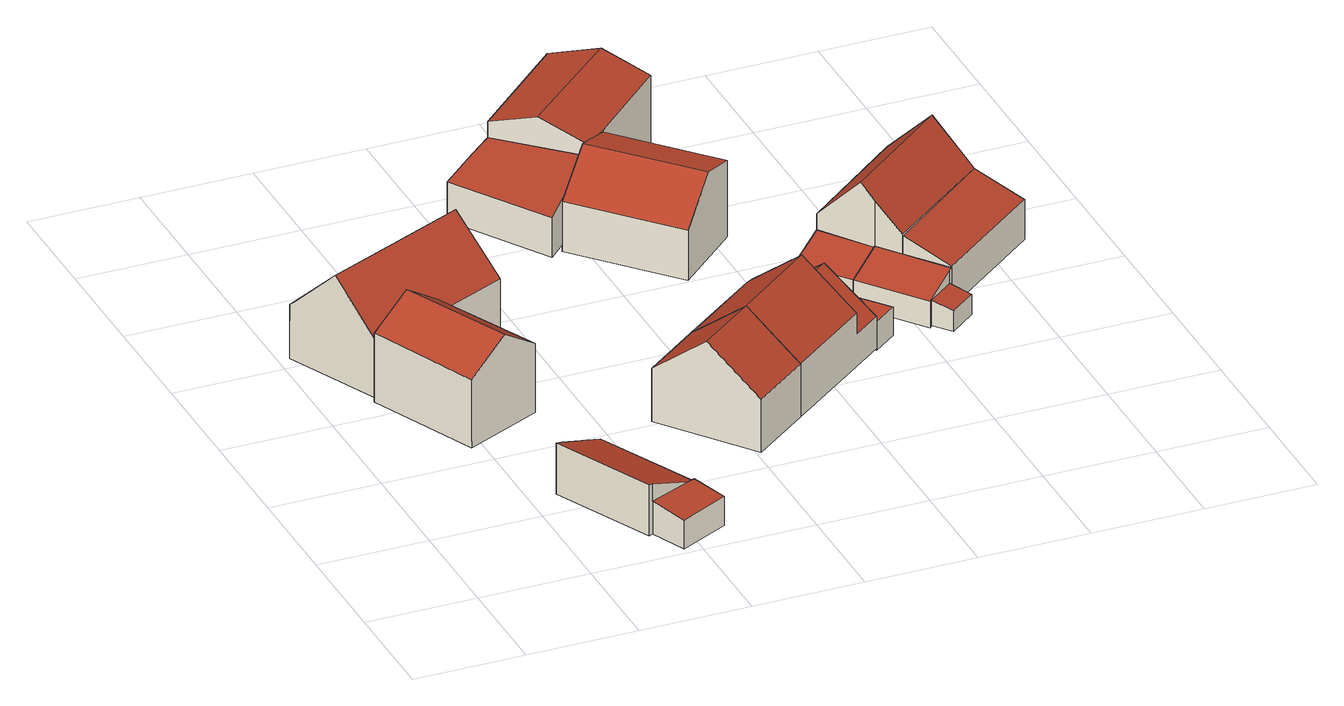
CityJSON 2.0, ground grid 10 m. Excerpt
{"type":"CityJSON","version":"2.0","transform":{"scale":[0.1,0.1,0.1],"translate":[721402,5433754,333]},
"CityObjects":{
"building1":{"type":"Building","attributes":{"Gemeindeschluessel":"09375181","HoeheDach":"343.490","HoeheGrund":"333.710","Methode":"2000","NiedrigsteTraufeDesGebaeudes":"338.800","Geometrietyp2DReferenz":"3000","measuredHeight":9.78,"function":"31001_1000","roofType":"3100","storeysAboveGround":2},"address":[{"Country":"Germany","Locality":"Pettendorf","ThoroughfareName":"Naabstraße 28"}],"geometry":[{"type":"Solid","lod":"2","boundaries":[[[[0,1,2,3,4]],[[5,6,7,8,9]],[[10,11,2,1]],[[12,13,3,2]],[[14,9,8,15,16]],[[17,18,19,20]],[[0,21,5,9,14,22,23,24,25,17,20,10,1]],[[22,26,27,23]],[[28,29,13,7,6]],[[23,27,30,24]],[[8,12,2,11,31,15]],[[29,4,3,13]],[[24,30,32,25]],[[8,7,13,12]],[[15,31,19,18,32,30,27,26,16]],[[25,32,18,17]],[[10,20,19,31,11]],[[21,28,6,5]],[[21,0,4,29,28]],[[14,16,26,22]]]],"semantics":{"surfaces":[{"type":"WallSurface","Flaeche":"69.371","Z_MAX":"6.466","Z_MAX_ASL":"340.176","Z_MIN":"0.000","Z_MIN_ASL":"333.710"},{"type":"WallSurface","Flaeche":"3.790","Z_MAX":"6.829","Z_MAX_ASL":"340.539","Z_MIN":"0.000","Z_MIN_ASL":"333.710"},{"type":"WallSurface","Flaeche":"38.105","Z_MAX":"5.135","Z_MAX_ASL":"338.845","Z_MIN":"0.000","Z_MIN_ASL":"333.710"},{"type":"WallSurface","Flaeche":"10.058","Z_MAX":"8.970","Z_MAX_ASL":"342.680","Z_MIN":"5.090","Z_MIN_ASL":"338.800"},{"type":"WallSurface","Flaeche":"72.808","Z_MAX":"9.780","Z_MAX_ASL":"343.490","Z_MIN":"0.000","Z_MIN_ASL":"333.710"},{"type":"WallSurface","Flaeche":"2.086","Z_MAX":"8.642","Z_MAX_ASL":"342.352","Z_MIN":"0.000","Z_MIN_ASL":"333.710"},{"type":"GroundSurface","Flaeche":"222.227","Z_MAX":"0.000","Z_MAX_ASL":"333.710","Z_MIN":"0.000","Z_MIN_ASL":"333.710"},{"type":"WallSurface","Flaeche":"24.447","Z_MAX":"5.133","Z_MAX_ASL":"338.843","Z_MIN":"0.000","Z_MIN_ASL":"333.710"},{"type":"RoofSurface","Dachneigung":"56.507","Dachorientierung":"245.517","Flaeche":"49.581","Z_MAX":"8.970","Z_MAX_ASL":"342.680","Z_MIN":"6.413","Z_MIN_ASL":"340.123"},{"type":"WallSurface","Flaeche":"16.587","Z_MAX":"5.134","Z_MAX_ASL":"338.844","Z_MIN":"0.000","Z_MIN_ASL":"333.710"},{"type":"RoofSurface","Dachneigung":"46.341","Dachorientierung":"155.892","Flaeche":"97.952","Z_MAX":"9.780","Z_MAX_ASL":"343.490","Z_MIN":"5.090","Z_MIN_ASL":"338.800"},{"type":"RoofSurface","Dachneigung":"56.505","Dachorientierung":"65.514","Flaeche":"49.339","Z_MAX":"8.970","Z_MAX_ASL":"342.680","Z_MIN":"6.409","Z_MIN_ASL":"340.119"},{"type":"WallSurface","Flaeche":"20.912","Z_MAX":"5.138","Z_MAX_ASL":"338.848","Z_MIN":"0.000","Z_MIN_ASL":"333.710"},{"type":"WallSurface","Flaeche":"9.084","Z_MAX":"8.970","Z_MAX_ASL":"342.680","Z_MIN":"5.090","Z_MIN_ASL":"338.800"},{"type":"RoofSurface","Dachneigung":"46.339","Dachorientierung":"335.894","Flaeche":"95.205","Z_MAX":"9.780","Z_MAX_ASL":"343.490","Z_MIN":"5.133","Z_MIN_ASL":"338.843"},{"type":"WallSurface","Flaeche":"25.353","Z_MAX":"8.642","Z_MAX_ASL":"342.352","Z_MIN":"0.000","Z_MIN_ASL":"333.710"},{"type":"WallSurface","Flaeche":"47.464","Z_MAX":"9.780","Z_MAX_ASL":"343.490","Z_MIN":"0.000","Z_MIN_ASL":"333.710"},{"type":"WallSurface","Flaeche":"69.447","Z_MAX":"6.451","Z_MAX_ASL":"340.161","Z_MIN":"0.000","Z_MIN_ASL":"333.710"},{"type":"WallSurface","Flaeche":"58.931","Z_MAX":"8.970","Z_MAX_ASL":"342.680","Z_MIN":"0.000","Z_MIN_ASL":"333.710"},{"type":"WallSurface","Flaeche":"9.748","Z_MAX":"5.138","Z_MAX_ASL":"338.848","Z_MIN":"0.000","Z_MIN_ASL":"333.710"}],"values":[[0,1,2,3,4,5,6,7,8,9,10,11,12,13,14,15,16,17,18,19]]}}]},
"building2":{"type":"Building","attributes":{"Gemeindeschluessel":"09375181","HoeheDach":"338.132","HoeheGrund":"333.330","Methode":"2000","NiedrigsteTraufeDesGebaeudes":"335.959","Geometrietyp2DReferenz":"3000","measuredHeight":4.8,"function":"31001_2000","roofType":"2100"},"geometry":[{"type":"Solid","lod":"2","boundaries":[[[[33,34,35,36]],[[37,38,39,40]],[[41,42,43,44,45]],[[44,46,45]],[[47,46,34,33]],[[41,48,49,42]],[[47,48,41,45,46]],[[42,49,40,39,50,43]],[[34,46,44,50,39,38,35]],[[36,35,38,37]],[[44,43,50]],[[48,47,33,36,37,40,49]]]],"semantics":{"surfaces":[{"type":"WallSurface","Flaeche":"48.666","Z_MAX":"4.802","Z_MAX_ASL":"338.132","Z_MIN":"0.000","Z_MIN_ASL":"333.330"},{"type":"WallSurface","Flaeche":"17.221","Z_MAX":"4.575","Z_MAX_ASL":"337.905","Z_MIN":"0.000","Z_MIN_ASL":"333.330"},{"type":"RoofSurface","Dachneigung":"81.973","Dachorientierung":"155.830","Flaeche":"17.199","Z_MAX":"3.120","Z_MAX_ASL":"336.450","Z_MIN":"2.629","Z_MIN_ASL":"335.959"},{"type":"WallSurface","Flaeche":"3.222","Z_MAX":"4.654","Z_MAX_ASL":"337.984","Z_MIN":"3.120","Z_MIN_ASL":"336.450"},{"type":"WallSurface","Flaeche":"1.910","Z_MAX":"4.802","Z_MAX_ASL":"338.132","Z_MIN":"0.000","Z_MIN_ASL":"333.330"},{"type":"WallSurface","Flaeche":"13.071","Z_MAX":"2.641","Z_MAX_ASL":"335.971","Z_MIN":"0.000","Z_MIN_ASL":"333.330"},{"type":"WallSurface","Flaeche":"10.068","Z_MAX":"4.655","Z_MAX_ASL":"337.985","Z_MIN":"0.000","Z_MIN_ASL":"333.330"},{"type":"WallSurface","Flaeche":"38.889","Z_MAX":"3.120","Z_MAX_ASL":"336.450","Z_MIN":"0.000","Z_MIN_ASL":"333.330"},{"type":"RoofSurface","Dachneigung":"69.930","Dachorientierung":"65.125","Flaeche":"57.001","Z_MAX":"4.802","Z_MAX_ASL":"338.132","Z_MIN":"2.849","Z_MIN_ASL":"336.179"},{"type":"WallSurface","Flaeche":"2.817","Z_MAX":"4.795","Z_MAX_ASL":"338.125","Z_MIN":"0.000","Z_MIN_ASL":"333.330"},{"type":"WallSurface","Flaeche":"0.100","Z_MAX":"3.120","Z_MAX_ASL":"336.450","Z_MIN":"2.849","Z_MIN_ASL":"336.179"},{"type":"GroundSurface","Flaeche":"70.571","Z_MAX":"0.000","Z_MAX_ASL":"333.330","Z_MIN":"0.000","Z_MIN_ASL":"333.330"}],"values":[[0,1,2,3,4,5,6,7,8,9,10,11]]}}]},
"building3":{"type":"Building","attributes":{"Gemeindeschluessel":"09375181","HoeheDach":"342.541","HoeheGrund":"333.540","Methode":"1000","NiedrigsteTraufeDesGebaeudes":"338.519","Geometrietyp2DReferenz":"3000","measuredHeight":9,"function":"31001_2000","roofType":"3100"},"geometry":[{"type":"Solid","lod":"2","boundaries":[[[[51,52,53,54]],[[55,56,57,58]],[[58,57,53,52]],[[59,56,55,60]],[[54,59,60,51]],[[54,53,57,56,59]],[[60,55,58,52,51]]]],"semantics":{"surfaces":[{"type":"WallSurface","Flaeche":"32.997","Z_MAX":"4.984","Z_MAX_ASL":"338.524","Z_MIN":"0.000","Z_MIN_ASL":"333.540"},{"type":"RoofSurface","Dachneigung":"51.919","Dachorientierung":"142.389","Flaeche":"42.798","Z_MAX":"9.001","Z_MAX_ASL":"342.541","Z_MIN":"4.979","Z_MIN_ASL":"338.519"},{"type":"RoofSurface","Dachneigung":"51.919","Dachorientierung":"322.393","Flaeche":"43.022","Z_MAX":"9.001","Z_MAX_ASL":"342.541","Z_MIN":"4.984","Z_MIN_ASL":"338.524"},{"type":"WallSurface","Flaeche":"32.713","Z_MAX":"4.994","Z_MAX_ASL":"338.534","Z_MIN":"0.000","Z_MIN_ASL":"333.540"},{"type":"GroundSurface","Flaeche":"67.552","Z_MAX":"0.000","Z_MAX_ASL":"333.540","Z_MIN":"0.000","Z_MIN_ASL":"333.540"},{"type":"WallSurface","Flaeche":"71.630","Z_MAX":"9.001","Z_MAX_ASL":"342.541","Z_MIN":"0.000","Z_MIN_ASL":"333.540"},{"type":"WallSurface","Flaeche":"71.731","Z_MAX":"9.001","Z_MAX_ASL":"342.541","Z_MIN":"0.000","Z_MIN_ASL":"333.540"}],"values":[[0,1,2,3,4,5,6]]}}]},
"building4":{"type":"Building","attributes":{"Gemeindeschluessel":"09375181","HoeheDach":"339.807","HoeheGrund":"334.080","Methode":"1000","NiedrigsteTraufeDesGebaeudes":"337.841","Geometrietyp2DReferenz":"3000","measuredHeight":5.73,"function":"31001_2000","roofType":"2100","storeysAboveGround":1},"geometry":[{"type":"Solid","lod":"2","boundaries":[[[[61,62,63,64]],[[65,64,63,66]],[[61,67,68,62]],[[67,69,70,68]],[[61,64,65,71,69,67]],[[63,62,68,70,72,66]],[[65,66,72,71]],[[69,71,72,70]]]],"semantics":{"surfaces":[{"type":"WallSurface","Flaeche":"8.546","Z_MAX":"4.341","Z_MAX_ASL":"338.421","Z_MIN":"0.000","Z_MIN_ASL":"334.080"},{"type":"WallSurface","Flaeche":"39.008","Z_MAX":"3.761","Z_MAX_ASL":"337.841","Z_MIN":"0.000","Z_MIN_ASL":"334.080"},{"type":"WallSurface","Flaeche":"25.297","Z_MAX":"5.727","Z_MAX_ASL":"339.807","Z_MIN":"0.000","Z_MIN_ASL":"334.080"},{"type":"WallSurface","Flaeche":"49.045","Z_MAX":"5.727","Z_MAX_ASL":"339.807","Z_MIN":"0.000","Z_MIN_ASL":"334.080"},{"type":"GroundSurface","Flaeche":"60.234","Z_MAX":"0.000","Z_MAX_ASL":"334.080","Z_MIN":"0.000","Z_MIN_ASL":"334.080"},{"type":"RoofSurface","Dachneigung":"74.339","Dachorientierung":"237.116","Flaeche":"62.556","Z_MAX":"5.727","Z_MAX_ASL":"339.807","Z_MIN":"3.761","Z_MIN_ASL":"337.841"},{"type":"WallSurface","Flaeche":"14.853","Z_MAX":"4.740","Z_MAX_ASL":"338.820","Z_MIN":"0.000","Z_MIN_ASL":"334.080"},{"type":"WallSurface","Flaeche":"10.059","Z_MAX":"5.301","Z_MAX_ASL":"339.381","Z_MIN":"0.000","Z_MIN_ASL":"334.080"}],"values":[[0,1,2,3,4,5,6,7]]}}]},
"building5":{"type":"Building","attributes":{"Gemeindeschluessel":"09375181","HoeheDach":"342.540","HoeheGrund":"333.510","Methode":"2000","NiedrigsteTraufeDesGebaeudes":"336.460","Geometrietyp2DReferenz":"3000","measuredHeight":9.03,"function":"31001_2000","roofType":"3100"},"geometry":[{"type":"Solid","lod":"2","boundaries":[[[[73,74,75,76,77]],[[78,79,80,76]],[[81,82,56,59,83,84]],[[54,59,56,57,53]],[[81,84,79,78]],[[54,53,74,73]],[[84,83,85,86,80,79]],[[87,57,56,82]],[[57,87,75,74,53]],[[78,76,75,87,82,81]],[[77,76,80,86]],[[59,54,73,77,86,85,83]]]],"semantics":{"surfaces":[{"type":"WallSurface","Flaeche":"2.528","Z_MAX":"5.396","Z_MAX_ASL":"338.906","Z_MIN":"0.000","Z_MIN_ASL":"333.510"},{"type":"RoofSurface","Dachneigung":"52.764","Dachorientierung":"322.280","Flaeche":"18.868","Z_MAX":"6.670","Z_MAX_ASL":"340.180","Z_MIN":"2.950","Z_MIN_ASL":"336.460"},{"type":"WallSurface","Flaeche":"56.732","Z_MAX":"5.009","Z_MAX_ASL":"338.519","Z_MIN":"0.000","Z_MIN_ASL":"333.510"},{"type":"WallSurface","Flaeche":"71.865","Z_MAX":"9.030","Z_MAX_ASL":"342.540","Z_MIN":"0.000","Z_MIN_ASL":"333.510"},{"type":"RoofSurface","Dachneigung":"52.768","Dachorientierung":"142.271","Flaeche":"19.532","Z_MAX":"6.670","Z_MAX_ASL":"340.180","Z_MIN":"2.988","Z_MIN_ASL":"336.498"},{"type":"WallSurface","Flaeche":"46.876","Z_MAX":"5.014","Z_MAX_ASL":"338.524","Z_MIN":"0.000","Z_MIN_ASL":"333.510"},{"type":"WallSurface","Flaeche":"46.894","Z_MAX":"6.670","Z_MAX_ASL":"340.180","Z_MIN":"0.000","Z_MIN_ASL":"333.510"},{"type":"RoofSurface","Dachneigung":"51.834","Dachorientierung":"142.272","Flaeche":"60.980","Z_MAX":"9.030","Z_MAX_ASL":"342.540","Z_MIN":"5.009","Z_MIN_ASL":"338.519"},{"type":"RoofSurface","Dachneigung":"51.835","Dachorientierung":"322.272","Flaeche":"60.985","Z_MAX":"9.030","Z_MAX_ASL":"342.540","Z_MIN":"5.003","Z_MIN_ASL":"338.513"},{"type":"WallSurface","Flaeche":"22.323","Z_MAX":"9.030","Z_MAX_ASL":"342.540","Z_MIN":"2.950","Z_MIN_ASL":"336.460"},{"type":"WallSurface","Flaeche":"8.892","Z_MAX":"2.964","Z_MAX_ASL":"336.474","Z_MIN":"0.000","Z_MIN_ASL":"333.510"},{"type":"GroundSurface","Flaeche":"126.465","Z_MAX":"0.000","Z_MAX_ASL":"333.510","Z_MIN":"0.000","Z_MIN_ASL":"333.510"}],"values":[[0,1,2,3,4,5,6,7,8,9,10,11]]}}]},
"building6":{"type":"Building","attributes":{"Gemeindeschluessel":"09375181","HoeheDach":"341.480","HoeheGrund":"333.537","Methode":"2000","NiedrigsteTraufeDesGebaeudes":"338.200","Geometrietyp2DReferenz":"3000","measuredHeight":7.94,"function":"31001_1000","roofType":"3100"},"address":[{"Country":"Germany","Locality":"Pettendorf","ThoroughfareName":"Naabstraße 26"}],"geometry":[{"type":"Solid","lod":"2","boundaries":[[[[88,89,90,91,92]],[[93,94,95,91,90]],[[88,92,96,97,98]],[[96,95,94,97]],[[92,91,95,96]],[[98,99,89,88]],[[99,93,90,89]],[[97,94,93,99,98]]]],"semantics":{"surfaces":[{"type":"WallSurface","Flaeche":"33.159","Z_MAX":"7.943","Z_MAX_ASL":"341.480","Z_MIN":"0.000","Z_MIN_ASL":"333.537"},{"type":"RoofSurface","Dachneigung":"77.388","Dachorientierung":"47.318","Flaeche":"41.475","Z_MAX":"7.943","Z_MAX_ASL":"341.480","Z_MIN":"7.133","Z_MIN_ASL":"340.670"},{"type":"GroundSurface","Flaeche":"86.053","Z_MAX":"0.000","Z_MAX_ASL":"333.537","Z_MIN":"0.000","Z_MIN_ASL":"333.537"},{"type":"WallSurface","Flaeche":"78.938","Z_MAX":"7.135","Z_MAX_ASL":"340.672","Z_MIN":"0.000","Z_MIN_ASL":"333.537"},{"type":"WallSurface","Flaeche":"19.690","Z_MAX":"7.726","Z_MAX_ASL":"341.263","Z_MIN":"0.000","Z_MIN_ASL":"333.537"},{"type":"WallSurface","Flaeche":"52.291","Z_MAX":"4.663","Z_MAX_ASL":"338.200","Z_MIN":"0.000","Z_MIN_ASL":"333.537"},{"type":"RoofSurface","Dachneigung":"51.039","Dachorientierung":"227.323","Flaeche":"58.614","Z_MAX":"7.943","Z_MAX_ASL":"341.480","Z_MIN":"4.663","Z_MIN_ASL":"338.200"},{"type":"WallSurface","Flaeche":"52.861","Z_MAX":"7.943","Z_MAX_ASL":"341.480","Z_MIN":"0.000","Z_MIN_ASL":"333.537"}],"values":[[0,1,2,3,4,5,6,7]]}}]},
"building7":{"type":"Building","attributes":{"Gemeindeschluessel":"09375181","HoeheDach":"342.392","HoeheGrund":"333.940","Methode":"1000","NiedrigsteTraufeDesGebaeudes":"340.773","Geometrietyp2DReferenz":"3000","measuredHeight":8.45,"function":"31001_1000","roofType":"3100"},"address":[{"Country":"Germany","Locality":"Pettendorf","ThoroughfareName":"Naabstraße 26a"}],"geometry":[{"type":"Solid","lod":"2","boundaries":[[[[100,101,102,103,104]],[[105,106,102,101]],[[100,107,108,105,101]],[[109,107,100,104]],[[109,104,103,110]],[[102,106,111,110,103]],[[108,111,106,105]],[[110,111,108,107,109]]]],"semantics":{"surfaces":[{"type":"WallSurface","Flaeche":"68.386","Z_MAX":"8.452","Z_MAX_ASL":"342.392","Z_MIN":"0.000","Z_MIN_ASL":"333.940"},{"type":"WallSurface","Flaeche":"18.291","Z_MAX":"6.934","Z_MAX_ASL":"340.874","Z_MIN":"0.000","Z_MIN_ASL":"333.940"},{"type":"GroundSurface","Flaeche":"111.169","Z_MAX":"0.000","Z_MAX_ASL":"333.940","Z_MIN":"0.000","Z_MIN_ASL":"333.940"},{"type":"WallSurface","Flaeche":"83.666","Z_MAX":"6.916","Z_MAX_ASL":"340.856","Z_MIN":"0.000","Z_MIN_ASL":"333.940"},{"type":"RoofSurface","Dachneigung":"71.048","Dachorientierung":"317.967","Flaeche":"59.207","Z_MAX":"8.452","Z_MAX_ASL":"342.392","Z_MIN":"6.833","Z_MIN_ASL":"340.773"},{"type":"RoofSurface","Dachneigung":"71.052","Dachorientierung":"137.969","Flaeche":"58.333","Z_MAX":"8.452","Z_MAX_ASL":"342.392","Z_MIN":"6.871","Z_MIN_ASL":"340.811"},{"type":"WallSurface","Flaeche":"66.253","Z_MAX":"6.934","Z_MAX_ASL":"340.874","Z_MIN":"0.000","Z_MIN_ASL":"333.940"},{"type":"WallSurface","Flaeche":"70.064","Z_MAX":"8.452","Z_MAX_ASL":"342.392","Z_MIN":"0.000","Z_MIN_ASL":"333.940"}],"values":[[0,1,2,3,4,5,6,7]]}}]},
"building8":{"type":"Building","attributes":{"Gemeindeschluessel":"09375181","HoeheDach":"335.985","HoeheGrund":"333.320","Methode":"1000","NiedrigsteTraufeDesGebaeudes":"335.985","Geometrietyp2DReferenz":"3000","measuredHeight":2.67,"function":"31001_2000","roofType":"1000"},"geometry":[{"type":"Solid","lod":"2","boundaries":[[[[112,113,114,115]],[[116,117,113,112]],[[112,115,118,116]],[[115,114,119,118]],[[118,119,117,116]],[[117,119,114,113]]]],"semantics":{"surfaces":[{"type":"WallSurface","Flaeche":"7.383","Z_MAX":"2.665","Z_MAX_ASL":"335.985","Z_MIN":"0.000","Z_MIN_ASL":"333.320"},{"type":"WallSurface","Flaeche":"13.938","Z_MAX":"2.665","Z_MAX_ASL":"335.985","Z_MIN":"0.000","Z_MIN_ASL":"333.320"},{"type":"GroundSurface","Flaeche":"14.439","Z_MAX":"0.000","Z_MAX_ASL":"333.320","Z_MIN":"0.000","Z_MIN_ASL":"333.320"},{"type":"WallSurface","Flaeche":"14.006","Z_MAX":"2.665","Z_MAX_ASL":"335.985","Z_MIN":"0.000","Z_MIN_ASL":"333.320"},{"type":"WallSurface","Flaeche":"7.298","Z_MAX":"2.665","Z_MAX_ASL":"335.985","Z_MIN":"0.000","Z_MIN_ASL":"333.320"},{"type":"RoofSurface","Dachneigung":"90.000","Dachorientierung":"-1.000","Flaeche":"14.439","Z_MAX":"2.665","Z_MAX_ASL":"335.985","Z_MIN":"2.665","Z_MIN_ASL":"335.985"}],"values":[[0,1,2,3,4,5]]}}]},
"building9":{"type":"Building","attributes":{"Gemeindeschluessel":"09375181","HoeheDach":"336.970","HoeheGrund":"333.370","Methode":"2000","NiedrigsteTraufeDesGebaeudes":"335.657","Geometrietyp2DReferenz":"3000","measuredHeight":3.6,"function":"31001_2000","roofType":"2100"},"geometry":[{"type":"Solid","lod":"2","boundaries":[[[[120,121,122,123]],[[124,125,121,120]],[[126,122,121,125]],[[123,122,126,127]],[[124,120,123,127]],[[127,126,125,124]]]],"semantics":{"surfaces":[{"type":"WallSurface","Flaeche":"19.616","Z_MAX":"3.600","Z_MAX_ASL":"336.970","Z_MIN":"0.000","Z_MIN_ASL":"333.370"},{"type":"WallSurface","Flaeche":"11.121","Z_MAX":"3.600","Z_MAX_ASL":"336.970","Z_MIN":"0.000","Z_MIN_ASL":"333.370"},{"type":"RoofSurface","Dachneigung":"70.838","Dachorientierung":"231.429","Flaeche":"21.636","Z_MAX":"3.600","Z_MAX_ASL":"336.970","Z_MIN":"2.287","Z_MIN_ASL":"335.657"},{"type":"WallSurface","Flaeche":"10.814","Z_MAX":"3.570","Z_MAX_ASL":"336.940","Z_MIN":"0.000","Z_MIN_ASL":"333.370"},{"type":"GroundSurface","Flaeche":"20.437","Z_MAX":"0.000","Z_MAX_ASL":"333.370","Z_MIN":"0.000","Z_MIN_ASL":"333.370"},{"type":"WallSurface","Flaeche":"12.513","Z_MAX":"2.287","Z_MAX_ASL":"335.657","Z_MIN":"0.000","Z_MIN_ASL":"333.370"}],"values":[[0,1,2,3,4,5]]}}]},
"building10":{"type":"Building","attributes":{"Gemeindeschluessel":"09375181","HoeheDach":"336.966","HoeheGrund":"333.250","Methode":"2000","NiedrigsteTraufeDesGebaeudes":"335.657","Geometrietyp2DReferenz":"3000","measuredHeight":3.72,"function":"31001_2000","roofType":"2100"},"geometry":[{"type":"Solid","lod":"2","boundaries":[[[[128,129,130,131]],[[132,133,126,134]],[[134,128,131,135,136,137,132]],[[136,138,139,137]],[[131,130,140,135]],[[137,139,133,132]],[[135,140,138,136]],[[133,139,138,140,130,129,126]],[[134,126,129,128]]]],"semantics":{"surfaces":[{"type":"WallSurface","Flaeche":"9.241","Z_MAX":"3.716","Z_MAX_ASL":"336.966","Z_MIN":"0.000","Z_MIN_ASL":"333.250"},{"type":"WallSurface","Flaeche":"17.067","Z_MAX":"2.408","Z_MAX_ASL":"335.658","Z_MIN":"0.000","Z_MIN_ASL":"333.250"},{"type":"GroundSurface","Flaeche":"26.239","Z_MAX":"0.000","Z_MAX_ASL":"333.250","Z_MIN":"0.000","Z_MIN_ASL":"333.250"},{"type":"WallSurface","Flaeche":"9.306","Z_MAX":"3.578","Z_MAX_ASL":"336.828","Z_MIN":"0.000","Z_MIN_ASL":"333.250"},{"type":"WallSurface","Flaeche":"17.143","Z_MAX":"3.716","Z_MAX_ASL":"336.966","Z_MIN":"0.000","Z_MIN_ASL":"333.250"},{"type":"WallSurface","Flaeche":"0.613","Z_MAX":"2.496","Z_MAX_ASL":"335.746","Z_MIN":"0.000","Z_MIN_ASL":"333.250"},{"type":"WallSurface","Flaeche":"1.388","Z_MAX":"3.712","Z_MAX_ASL":"336.962","Z_MIN":"0.000","Z_MIN_ASL":"333.250"},{"type":"RoofSurface","Dachneigung":"70.549","Dachorientierung":"231.502","Flaeche":"27.827","Z_MAX":"3.716","Z_MAX_ASL":"336.966","Z_MIN":"2.407","Z_MIN_ASL":"335.657"},{"type":"WallSurface","Flaeche":"11.299","Z_MAX":"3.712","Z_MAX_ASL":"336.962","Z_MIN":"0.000","Z_MIN_ASL":"333.250"}],"values":[[0,1,2,3,4,5,6,7,8]]}}]},
"building11":{"type":"Building","attributes":{"Gemeindeschluessel":"09375181","HoeheDach":"335.706","HoeheGrund":"333.290","Methode":"1000","NiedrigsteTraufeDesGebaeudes":"335.153","Geometrietyp2DReferenz":"3000","measuredHeight":2.42,"function":"31001_2000","roofType":"2100"},"geometry":[{"type":"Solid","lod":"2","boundaries":[[[[141,142,143,144]],[[145,146,147,139]],[[142,147,146,143]],[[144,145,139,141]],[[143,146,145,144]],[[141,139,147,142]]]],"semantics":{"surfaces":[{"type":"GroundSurface","Flaeche":"6.252","Z_MAX":"0.000","Z_MAX_ASL":"333.290","Z_MIN":"0.000","Z_MIN_ASL":"333.290"},{"type":"RoofSurface","Dachneigung":"74.963","Dachorientierung":"142.552","Flaeche":"6.474","Z_MAX":"2.416","Z_MAX_ASL":"335.706","Z_MIN":"1.863","Z_MIN_ASL":"335.153"},{"type":"WallSurface","Flaeche":"4.406","Z_MAX":"2.416","Z_MAX_ASL":"335.706","Z_MIN":"0.000","Z_MIN_ASL":"333.290"},{"type":"WallSurface","Flaeche":"4.304","Z_MAX":"2.405","Z_MAX_ASL":"335.695","Z_MIN":"0.000","Z_MIN_ASL":"333.290"},{"type":"WallSurface","Flaeche":"5.722","Z_MAX":"1.863","Z_MAX_ASL":"335.153","Z_MIN":"0.000","Z_MIN_ASL":"333.290"},{"type":"WallSurface","Flaeche":"7.386","Z_MAX":"2.416","Z_MAX_ASL":"335.706","Z_MIN":"0.000","Z_MIN_ASL":"333.290"}],"values":[[0,1,2,3,4,5]]}}]},
"building12":{"type":"Building","attributes":{"Gemeindeschluessel":"09375181","HoeheDach":"342.590","HoeheGrund":"333.260","Methode":"2000","NiedrigsteTraufeDesGebaeudes":"338.509","Geometrietyp2DReferenz":"3000","measuredHeight":9.33,"function":"31001_2000","roofType":"3100"},"geometry":[{"type":"Solid","lod":"2","boundaries":[[[[148,149,150,151,152]],[[149,153,154,155,150]],[[150,155,156,151]],[[152,151,156,157]],[[157,156,155,154,158]],[[158,154,153,159]],[[157,158,159,148,152]],[[159,153,149,148]]]],"semantics":{"surfaces":[{"type":"WallSurface","Flaeche":"41.736","Z_MAX":"9.330","Z_MAX_ASL":"342.590","Z_MIN":"0.000","Z_MIN_ASL":"333.260"},{"type":"RoofSurface","Dachneigung":"45.334","Dachorientierung":"141.189","Flaeche":"67.047","Z_MAX":"9.330","Z_MAX_ASL":"342.590","Z_MIN":"5.443","Z_MIN_ASL":"338.703"},{"type":"RoofSurface","Dachneigung":"45.325","Dachorientierung":"321.193","Flaeche":"71.298","Z_MAX":"9.330","Z_MAX_ASL":"342.590","Z_MIN":"5.249","Z_MIN_ASL":"338.509"},{"type":"WallSurface","Flaeche":"64.427","Z_MAX":"5.249","Z_MAX_ASL":"338.509","Z_MIN":"0.000","Z_MIN_ASL":"333.260"},{"type":"WallSurface","Flaeche":"59.136","Z_MAX":"9.330","Z_MAX_ASL":"342.590","Z_MIN":"0.000","Z_MIN_ASL":"333.260"},{"type":"WallSurface","Flaeche":"67.354","Z_MAX":"5.544","Z_MAX_ASL":"338.804","Z_MIN":"0.000","Z_MIN_ASL":"333.260"},{"type":"GroundSurface","Flaeche":"98.384","Z_MAX":"0.000","Z_MAX_ASL":"333.260","Z_MIN":"0.000","Z_MIN_ASL":"333.260"},{"type":"WallSurface","Flaeche":"16.854","Z_MAX":"8.003","Z_MAX_ASL":"341.263","Z_MIN":"0.000","Z_MIN_ASL":"333.260"}],"values":[[0,1,2,3,4,5,6,7]]}}]},
"building13":{"type":"Building","attributes":{"Gemeindeschluessel":"09375181","HoeheDach":"338.742","HoeheGrund":"333.310","Methode":"2000","NiedrigsteTraufeDesGebaeudes":"337.118","Geometrietyp2DReferenz":"3000","measuredHeight":5.43,"function":"31001_2000","roofType":"2100"},"geometry":[{"type":"Solid","lod":"2","boundaries":[[[[160,161,162,159]],[[158,154,163,164]],[[161,163,154,162]],[[164,163,161,160]],[[159,158,164,160]],[[159,162,154,158]]]],"semantics":{"surfaces":[{"type":"WallSurface","Flaeche":"21.325","Z_MAX":"5.432","Z_MAX_ASL":"338.742","Z_MIN":"0.000","Z_MIN_ASL":"333.310"},{"type":"WallSurface","Flaeche":"21.331","Z_MAX":"5.432","Z_MAX_ASL":"338.742","Z_MIN":"0.000","Z_MIN_ASL":"333.310"},{"type":"RoofSurface","Dachneigung":"70.619","Dachorientierung":"141.667","Flaeche":"60.001","Z_MAX":"5.432","Z_MAX_ASL":"338.742","Z_MIN":"3.808","Z_MIN_ASL":"337.118"},{"type":"WallSurface","Flaeche":"46.689","Z_MAX":"3.808","Z_MAX_ASL":"337.118","Z_MIN":"0.000","Z_MIN_ASL":"333.310"},{"type":"GroundSurface","Flaeche":"56.601","Z_MAX":"0.000","Z_MAX_ASL":"333.310","Z_MIN":"0.000","Z_MIN_ASL":"333.310"},{"type":"WallSurface","Flaeche":"66.600","Z_MAX":"5.432","Z_MAX_ASL":"338.742","Z_MIN":"0.000","Z_MIN_ASL":"333.310"}],"values":[[0,1,2,3,4,5]]}}]}
},
"vertices":[
[157,248,7],[113,346,7],[113,346,58],[113,346,71],[157,248,72],[43,315,7],[43,315,72],[48,317,75],[48,317,58],[48,317,7],[181,377,7],[181,377,58],[78,330,58],[78,330,97],[7,406,7],[28,361,105],[7,406,58],[152,430,7],[152,430,94],[154,431,93],[154,431,7],[87,216,7],[25,413,7],[68,433,7],[98,446,7],[135,463,7],[25,413,58],[68,433,58],[87,216,71],[123,232,97],[98,446,58],[160,420,105],[135,463,58],
[167,35,3],[167,35,51],[124,127,51],[124,127,3],[130,130,3],[130,130,49],[172,149,32],[172,149,3],[185,5,30],[230,27,30],[216,57,34],[209,54,34],[171,37,34],[171,37,50],[171,37,3],[185,5,3],[230,27,3],[216,57,32],
[240,201,5],[240,201,55],[292,241,55],[292,241,5],[302,120,55],[354,160,55],[323,200,95],[271,160,95],[354,160,5],[302,120,5],
[280,481,11],[280,481,54],[265,466,48],[265,466,11],[209,553,11],[209,553,48],[317,515,11],[317,515,68],[257,581,11],[257,581,64],[239,571,11],[239,571,58],
[366,298,5],[366,298,55],[369,295,59],[369,295,35],[369,295,5],[399,256,72],[424,275,72],[393,313,35],[428,217,35],[428,217,55],[454,237,5],[454,237,35],[421,278,5],[393,313,5],[397,258,95],
[280,481,5],[280,481,52],[310,509,85],[317,515,83],[317,515,5],[386,426,85],[413,450,77],[338,532,77],[338,532,5],[413,450,5],[356,398,5],[356,398,52],
[257,581,9],[317,515,9],[317,515,79],[287,548,94],[257,581,79],[338,532,9],[338,532,78],[345,664,9],[408,597,9],[345,664,78],[378,630,94],[408,597,79],
[421,278,3],[421,278,30],[443,295,30],[443,295,3],[454,237,3],[454,237,30],[476,254,3],[476,254,30],
[461,377,4],[461,377,40],[494,334,39],[494,334,4],[431,354,4],[431,354,27],[465,311,27],[465,311,4],
[494,334,2],[494,334,40],[510,314,40],[510,314,2],[509,255,2],[509,255,27],[465,311,2],[538,278,2],[535,276,2],[511,257,2],[535,276,38],[511,257,27],[538,278,40],
[511,257,3],[535,276,3],[548,260,3],[524,241,3],[524,241,22],[548,260,22],[535,276,27],
[494,334,3],[494,334,83],[486,345,96],[461,377,55],[461,377,3],[510,314,58],[606,391,57],[582,422,96],[556,454,55],[556,454,3],[606,391,3],[510,314,3],
[538,278,3],[538,278,41],[510,314,57],[635,354,41],[635,354,3]
]}
